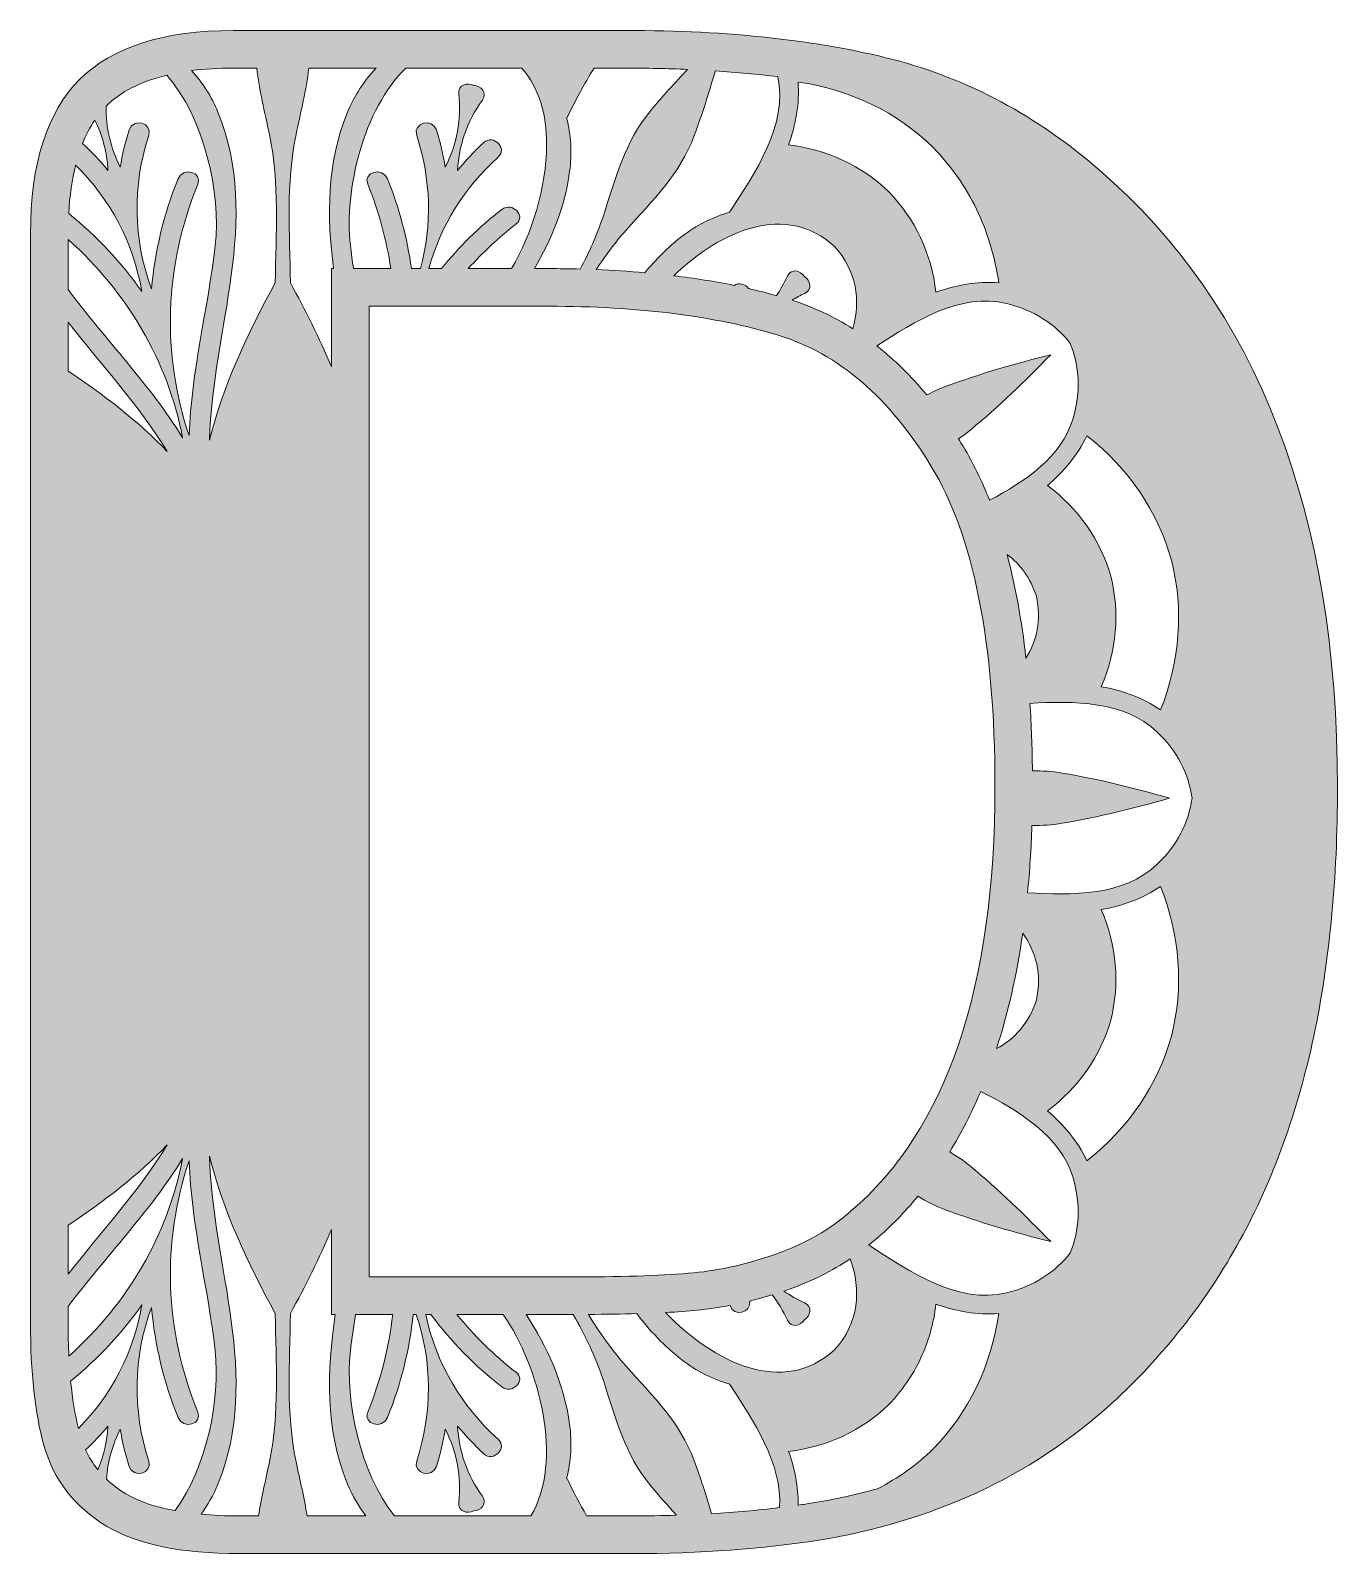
# Model space of a CAD drawing. Extents: x -272 to 627, y -388 to 48.
# Drawn here: x 80.5 to 219.5, y -387.8 to -225.9 of the extents above; entities that cross this region are included whole.
import ezdxf

# ---------------------------------------------------------------- set-up
doc = ezdxf.new("R2010")
doc.units = 0
doc.header["$MEASUREMENT"] = 0
doc.layers.add('Layer 1', color=7, linetype='Continuous', lineweight=0)

msp = doc.modelspace()

# ---------------------------------------------------------------- hatches: boundary and pattern name
at = {"layer": 'Layer 1', "true_color": 0x06b8ba, "transparency": 33554687}
h = msp.add_hatch(color=132, dxfattribs=at)
h.dxf.hatch_style = 2
edge = h.paths.add_edge_path()
edge.add_spline(control_points=[(139.65, -383.79), (138.91, -382.48), (138.23, -381.15), (137.61, -379.92), (137.59, -379.87), (137.55, -379.85), (137.52, -379.81), (137.98, -377.98), (138.1, -376.04), (137.84, -374.08), (137.23, -369.66), (135.48, -365.88), (133.22, -362.37), (133.22, -362.37), (138.23, -362.37), (138.23, -362.37), (139.47, -364.58), (140.58, -366.85), (141.39, -369.29), (142.74, -373.4), (143.65, -377.17), (146.47, -380.59), (147.35, -381.66), (148.27, -382.69), (149.2, -383.71), (147.65, -383.76), (146.07, -383.79), (144.45, -383.79), (144.45, -383.79), (139.65, -383.79), (139.65, -383.79)], knot_values=[0, 0, 0, 0, 1, 1, 1, 2, 2, 2, 3, 3, 3, 4, 4, 4, 5, 5, 5, 6, 6, 6, 7, 7, 7, 8, 8, 8, 9, 9, 9, 10, 10, 10, 10], degree=3, periodic=0)
edge = h.paths.add_edge_path()
edge.add_spline(control_points=[(98.64, -383.61), (99.35, -382.63), (99.97, -381.57), (100.44, -380.41), (105.13, -368.92), (99.83, -357.28), (99.55, -345.54), (100.98, -351.29), (103.59, -356.93), (106.53, -362.26), (106.6, -367.55), (107.01, -372.81), (105.92, -378.03), (105.51, -380.02), (105.05, -381.9), (104.75, -383.79), (104.75, -383.79), (102.76, -383.79), (102.76, -383.79), (101.29, -383.79), (99.92, -383.72), (98.64, -383.61)], knot_values=[0, 0, 0, 0, 1, 1, 1, 2, 2, 2, 3, 3, 3, 4, 4, 4, 5, 5, 5, 6, 6, 6, 7, 7, 7, 7], degree=3, periodic=0)
edge = h.paths.add_edge_path()
edge.add_spline(control_points=[(88.58, -379.87), (88.72, -378.03), (89.2, -376.26), (90.06, -374.58), (90.28, -375.89), (90.57, -377.21), (91, -378.52), (91.42, -379.85), (93.52, -379.28), (93.09, -377.95), (91.33, -372.5), (91.41, -366.95), (93.38, -361.64), (93.73, -365.58), (94.66, -369.51), (96.21, -373.33), (96.73, -374.61), (98.83, -374.05), (98.3, -372.75), (94.76, -364.02), (94.44, -354.74), (97.38, -346.03), (97.59, -352.84), (99.38, -359.45), (100.15, -366.25), (100.72, -371.37), (99.26, -378.58), (95.88, -383.23), (93.75, -382.84), (92, -382.24), (90.64, -381.43), (89.87, -380.97), (89.19, -380.44), (88.58, -379.87)], knot_values=[0, 0, 0, 0, 1, 1, 1, 2, 2, 2, 3, 3, 3, 4, 4, 4, 5, 5, 5, 6, 6, 6, 7, 7, 7, 8, 8, 8, 9, 9, 9, 10, 10, 10, 11, 11, 11, 11], degree=3, periodic=0)
edge = h.paths.add_edge_path()
edge.add_spline(control_points=[(98.3, -242.2), (98.83, -240.9), (96.73, -240.35), (96.21, -241.62), (94.66, -245.45), (93.73, -249.38), (93.38, -253.32), (91.41, -248.01), (91.33, -242.45), (93.09, -237.01), (93.52, -235.67), (91.42, -235.11), (91, -236.44), (90.57, -237.75), (90.28, -239.07), (90.06, -240.38), (89.02, -238.34), (88.52, -236.18), (88.55, -233.92), (88.55, -233.91), (88.55, -233.91), (88.56, -233.9), (90.09, -232.37), (92.26, -231.28), (95, -230.62), (99, -235.16), (100.77, -243.16), (100.15, -248.71), (99.38, -255.51), (97.59, -262.12), (97.38, -268.92), (94.44, -260.22), (94.76, -250.94), (98.3, -242.2)], knot_values=[0, 0, 0, 0, 1, 1, 1, 2, 2, 2, 3, 3, 3, 4, 4, 4, 5, 5, 5, 6, 6, 6, 7, 7, 7, 8, 8, 8, 9, 9, 9, 10, 10, 10, 11, 11, 11, 11], degree=3, periodic=0)
edge = h.paths.add_edge_path()
edge.add_spline(control_points=[(86.04, -237.86), (86.41, -236.94), (86.86, -236.12), (87.36, -235.38), (88.18, -237.05), (88.65, -238.83), (88.75, -240.73), (87.93, -239.73), (87.03, -238.76), (86.04, -237.86)], knot_values=[0, 0, 0, 0, 1, 1, 1, 2, 2, 2, 3, 3, 3, 3], degree=3, periodic=0)
edge = h.paths.add_edge_path()
edge.add_spline(control_points=[(85.31, -240.18), (89.04, -243.88), (91.46, -248.42), (92.34, -253.6), (90.2, -250.54), (87.59, -247.76), (84.57, -245.32), (84.67, -243.42), (84.93, -241.71), (85.31, -240.18)], knot_values=[0, 0, 0, 0, 1, 1, 1, 2, 2, 2, 3, 3, 3, 3], degree=3, periodic=0)
edge = h.paths.add_edge_path()
edge.add_spline(control_points=[(84.51, -253.41), (84.51, -253.41), (84.51, -248.09), (84.51, -248.09), (90.84, -253.7), (95.06, -260.96), (96.69, -269.16), (93.2, -263.51), (88.51, -258.76), (84.51, -253.41)], knot_values=[0, 0, 0, 0, 1, 1, 1, 2, 2, 2, 3, 3, 3, 3], degree=3, periodic=0)
edge = h.paths.add_edge_path()
edge.add_spline(control_points=[(84.51, -262.07), (84.51, -262.07), (84.51, -256.86), (84.51, -256.86), (88.03, -261.41), (92.05, -265.71), (95.06, -270.63), (91.97, -267.42), (88.33, -264.61), (84.51, -262.07)], knot_values=[0, 0, 0, 0, 1, 1, 1, 2, 2, 2, 3, 3, 3, 3], degree=3, periodic=0)
edge = h.paths.add_edge_path()
edge.add_spline(control_points=[(95.06, -344.33), (92.05, -349.25), (88.03, -353.55), (84.51, -358.1), (84.51, -358.1), (84.51, -352.88), (84.51, -352.88), (88.33, -350.35), (91.97, -347.54), (95.06, -344.33)], knot_values=[0, 0, 0, 0, 1, 1, 1, 2, 2, 2, 3, 3, 3, 3], degree=3, periodic=0)
edge = h.paths.add_edge_path()
edge.add_spline(control_points=[(84.59, -366.79), (84.53, -365.67), (84.51, -364.5), (84.51, -363.27), (84.51, -363.27), (84.51, -361.54), (84.51, -361.54), (88.51, -356.2), (93.2, -351.45), (96.69, -345.79), (95.06, -353.96), (90.88, -361.19), (84.59, -366.79)], knot_values=[0, 0, 0, 0, 1, 1, 1, 2, 2, 2, 3, 3, 3, 4, 4, 4, 4], degree=3, periodic=0)
edge = h.paths.add_edge_path()
edge.add_spline(control_points=[(85.61, -374.49), (85.24, -373.02), (84.97, -371.34), (84.78, -369.46), (87.71, -367.06), (90.25, -364.34), (92.34, -361.36), (91.48, -366.41), (89.17, -370.85), (85.61, -374.49)], knot_values=[0, 0, 0, 0, 1, 1, 1, 2, 2, 2, 3, 3, 3, 3], degree=3, periodic=0)
edge = h.paths.add_edge_path()
edge.add_spline(control_points=[(87.67, -378.88), (87.15, -378.24), (86.72, -377.54), (86.37, -376.77), (87.23, -375.96), (88.02, -375.11), (88.75, -374.23), (88.67, -375.87), (88.29, -377.42), (87.67, -378.88)], knot_values=[0, 0, 0, 0, 1, 1, 1, 2, 2, 2, 3, 3, 3, 3], degree=3, periodic=0)
edge = h.paths.add_edge_path()
edge.add_spline(control_points=[(104.57, -229.86), (104.83, -232.19), (105.41, -234.48), (105.92, -236.93), (107.01, -242.15), (106.6, -247.41), (106.53, -252.7), (103.59, -258.02), (100.98, -263.67), (99.55, -269.42), (99.83, -257.68), (105.13, -246.04), (100.44, -234.55), (99.77, -232.88), (98.8, -231.4), (97.64, -230.12), (99.02, -229.95), (100.51, -229.86), (102.11, -229.86), (102.11, -229.86), (104.57, -229.86), (104.57, -229.86)], knot_values=[0, 0, 0, 0, 1, 1, 1, 2, 2, 2, 3, 3, 3, 4, 4, 4, 5, 5, 5, 6, 6, 6, 7, 7, 7, 7], degree=3, periodic=0)
edge = h.paths.add_edge_path()
edge.add_spline(control_points=[(150.37, -230), (149.03, -231.42), (147.71, -232.86), (146.47, -234.36), (143.65, -237.79), (142.74, -241.56), (141.39, -245.67), (140.74, -247.61), (139.91, -249.45), (138.97, -251.23), (137.87, -251.2), (136.75, -251.18), (135.61, -251.18), (135.61, -251.18), (134.09, -251.18), (134.09, -251.18), (135.92, -248.06), (137.31, -244.71), (137.84, -240.87), (138.1, -238.92), (137.98, -236.98), (137.52, -235.15), (137.55, -235.11), (137.59, -235.09), (137.61, -235.04), (138.44, -233.4), (139.36, -231.58), (140.43, -229.86), (140.43, -229.86), (143.81, -229.86), (143.81, -229.86), (146.06, -229.86), (148.24, -229.91), (150.37, -230)], knot_values=[0, 0, 0, 0, 1, 1, 1, 2, 2, 2, 3, 3, 3, 4, 4, 4, 5, 5, 5, 6, 6, 6, 7, 7, 7, 8, 8, 8, 9, 9, 9, 10, 10, 10, 11, 11, 11, 11], degree=3, periodic=0)
edge = h.paths.add_edge_path()
edge.add_spline(control_points=[(163.69, -382.41), (163.18, -382.5), (162.66, -382.57), (162.14, -382.64), (162.15, -380.68), (161.78, -378.77), (161.12, -376.93), (165.24, -376.45), (168.93, -374.71), (171.79, -371.93), (173.18, -370.5), (174.31, -368.86), (175.15, -367.07), (175.99, -365.28), (176.55, -363.32), (176.79, -361.26), (178.93, -362.03), (181.15, -362.45), (183.47, -362.27), (182.66, -367.86), (180.27, -372.78), (176.51, -376.65), (174.74, -378.37), (172.75, -379.78), (170.59, -380.9), (168.34, -381.53), (166.04, -382.04), (163.69, -382.41)], knot_values=[0, 0, 0, 0, 1, 1, 1, 2, 2, 2, 3, 3, 3, 4, 4, 4, 5, 5, 5, 6, 6, 6, 7, 7, 7, 8, 8, 8, 9, 9, 9, 9], degree=3, periodic=0)
edge = h.paths.add_edge_path()
edge.add_spline(control_points=[(200.29, -314.54), (196.76, -317.91), (191.2, -317.8), (186.53, -317.55), (186.76, -315.23), (186.92, -312.85), (187, -310.37), (188.05, -310.39), (189.11, -310.33), (190.23, -310.15), (194.07, -309.5), (197.86, -308.54), (201.63, -307.48), (197.86, -306.41), (194.07, -305.45), (190.23, -304.81), (189.13, -304.63), (188.08, -304.57), (187.05, -304.59), (187.02, -302.1), (186.94, -299.69), (186.79, -297.4), (191.4, -297.16), (196.83, -297.1), (200.29, -300.42), (202.43, -302.46), (203.68, -304.91), (204.02, -307.48), (203.68, -310.05), (202.43, -312.5), (200.29, -314.54)], knot_values=[0, 0, 0, 0, 1, 1, 1, 2, 2, 2, 3, 3, 3, 4, 4, 4, 5, 5, 5, 6, 6, 6, 7, 7, 7, 8, 8, 8, 9, 9, 9, 10, 10, 10, 10], degree=3, periodic=0)
edge = h.paths.add_edge_path()
edge.add_spline(control_points=[(188.64, -340.73), (191.97, -338.25), (194.3, -334.91), (195.38, -331.07), (196.36, -327.2), (196.02, -323.14), (194.37, -319.33), (196.62, -318.92), (198.75, -318.17), (200.67, -316.86), (202.76, -322.11), (203.15, -327.56), (201.83, -332.8), (200.36, -337.99), (197.29, -342.52), (192.85, -346.02), (191.85, -343.92), (190.38, -342.21), (188.64, -340.73)], knot_values=[0, 0, 0, 0, 1, 1, 1, 2, 2, 2, 3, 3, 3, 4, 4, 4, 5, 5, 5, 6, 6, 6, 6], degree=3, periodic=0)
edge = h.paths.add_edge_path()
edge.add_spline(control_points=[(186.02, -321.83), (187.44, -323.81), (188.07, -326.19), (187.47, -328.95), (186.68, -331.41), (185.17, -333.07), (183.23, -334.11), (184.45, -330.35), (185.39, -326.27), (186.02, -321.83)], knot_values=[0, 0, 0, 0, 1, 1, 1, 2, 2, 2, 3, 3, 3, 3], degree=3, periodic=0)
edge = h.paths.add_edge_path()
edge.add_spline(control_points=[(187.47, -286.01), (188.02, -288.53), (187.53, -290.73), (186.36, -292.6), (185.91, -288.58), (185.24, -284.9), (184.36, -281.57), (185.76, -282.61), (186.85, -284.05), (187.47, -286.01)], knot_values=[0, 0, 0, 0, 1, 1, 1, 2, 2, 2, 3, 3, 3, 3], degree=3, periodic=0)
edge = h.paths.add_edge_path()
edge.add_spline(control_points=[(195.38, -283.89), (194.3, -280.05), (191.97, -276.7), (188.64, -274.23), (190.38, -272.75), (191.85, -271.03), (192.85, -268.94), (197.29, -272.44), (200.36, -276.96), (201.83, -282.16), (203.15, -287.39), (202.76, -292.85), (200.67, -298.1), (198.75, -296.79), (196.62, -296.03), (194.37, -295.63), (196.02, -291.82), (196.36, -287.75), (195.38, -283.89)], knot_values=[0, 0, 0, 0, 1, 1, 1, 2, 2, 2, 3, 3, 3, 4, 4, 4, 5, 5, 5, 6, 6, 6, 6], degree=3, periodic=0)
edge = h.paths.add_edge_path()
edge.add_spline(control_points=[(162.13, -231.34), (167.71, -232.15), (172.64, -234.54), (176.51, -238.31), (178.39, -240.25), (179.93, -242.44), (181.1, -244.86), (182.26, -247.27), (183.07, -249.89), (183.47, -252.69), (181.15, -252.51), (178.93, -252.93), (176.79, -253.69), (176.31, -249.57), (174.57, -245.88), (171.79, -243.03), (168.93, -240.25), (165.24, -238.51), (161.12, -238.03), (161.89, -235.88), (162.3, -233.66), (162.13, -231.34)], knot_values=[0, 0, 0, 0, 1, 1, 1, 2, 2, 2, 3, 3, 3, 4, 4, 4, 5, 5, 5, 6, 6, 6, 7, 7, 7, 7], degree=3, periodic=0)
edge = h.paths.add_edge_path()
edge.add_spline(control_points=[(162.8, -252.01), (162.39, -251.37), (161.4, -251.11), (161, -251.99), (160.66, -252.72), (160.27, -253.41), (159.83, -254.05), (158.87, -253.78), (157.88, -253.53), (156.86, -253.3), (156.53, -252.8), (155.8, -252.64), (155.32, -252.96), (153.28, -252.54), (151.14, -252.21), (148.91, -251.93), (153.99, -247.08), (160.85, -244.13), (166, -248.82), (168.39, -251.45), (168.79, -254.52), (167.97, -257.58), (165.92, -256.28), (163.76, -255.26), (161.5, -254.54), (161.93, -254.28), (162.36, -254.03), (162.83, -253.81), (163.7, -253.42), (163.45, -252.42), (162.8, -252.01)], knot_values=[0, 0, 0, 0, 1, 1, 1, 2, 2, 2, 3, 3, 3, 4, 4, 4, 5, 5, 5, 6, 6, 6, 7, 7, 7, 8, 8, 8, 9, 9, 9, 10, 10, 10, 10], degree=3, periodic=0)
edge = h.paths.add_edge_path()
edge.add_spline(control_points=[(177.78, -263.72), (177.09, -263.98), (176.44, -264.28), (175.82, -264.61), (174.16, -262.61), (172.39, -260.88), (170.52, -259.4), (174.51, -256.79), (179.41, -253.69), (184.31, -254.89), (187.18, -255.59), (189.49, -257.08), (191.07, -259.14), (192.06, -261.53), (192.2, -264.28), (191.37, -267.11), (190.16, -271.24), (186.25, -273.8), (182.49, -275.81), (181.67, -273.74), (180.75, -271.84), (179.72, -270.13), (179.54, -269.84), (179.36, -269.57), (179.18, -269.28), (179.61, -269), (180.03, -268.69), (180.45, -268.34), (183.46, -265.86), (186.26, -263.14), (188.99, -260.33), (185.2, -261.3), (181.44, -262.36), (177.78, -263.72)], knot_values=[0, 0, 0, 0, 1, 1, 1, 2, 2, 2, 3, 3, 3, 4, 4, 4, 5, 5, 5, 6, 6, 6, 7, 7, 7, 8, 8, 8, 9, 9, 9, 10, 10, 10, 11, 11, 11, 11], degree=3, periodic=0)
edge = h.paths.add_edge_path()
edge.add_spline(control_points=[(174.87, -349.81), (175.77, -350.35), (176.73, -350.84), (177.78, -351.23), (181.44, -352.6), (185.2, -353.66), (188.99, -354.63), (186.26, -351.82), (183.46, -349.09), (180.45, -346.61), (179.73, -346.02), (179, -345.52), (178.25, -345.08), (179.48, -343.09), (180.58, -340.95), (181.55, -338.65), (185.57, -340.73), (190.06, -343.37), (191.37, -347.85), (192.2, -350.68), (192.06, -353.43), (191.07, -355.82), (189.49, -357.87), (187.18, -359.37), (184.31, -360.07), (179.1, -361.34), (173.89, -357.75), (169.78, -355.08), (169.73, -355.04), (169.68, -355.02), (169.63, -355), (169.63, -355), (169.63, -355), (169.63, -354.99), (169.86, -354.81), (170.1, -354.64), (170.32, -354.44), (171.97, -353.05), (173.47, -351.49), (174.87, -349.81)], knot_values=[0, 0, 0, 0, 1, 1, 1, 2, 2, 2, 3, 3, 3, 4, 4, 4, 5, 5, 5, 6, 6, 6, 7, 7, 7, 8, 8, 8, 9, 9, 9, 10, 10, 10, 11, 11, 11, 12, 12, 12, 13, 13, 13, 13], degree=3, periodic=0)
edge = h.paths.add_edge_path()
edge.add_spline(control_points=[(166, -366.14), (160.55, -371.1), (153.18, -367.52), (148.03, -362.16), (149.28, -362.1), (150.42, -362.02), (151.42, -361.92), (152.56, -361.81), (153.73, -361.63), (154.91, -361.4), (155.22, -362.71), (157.17, -362.21), (157.01, -360.94), (157.79, -360.74), (158.58, -360.53), (159.38, -360.28), (160, -361.1), (160.55, -361.99), (161, -362.97), (161.4, -363.85), (162.39, -363.59), (162.8, -362.94), (163.45, -362.54), (163.7, -361.54), (162.83, -361.14), (162.04, -360.78), (161.3, -360.36), (160.62, -359.88), (160.84, -359.8), (161.06, -359.74), (161.29, -359.66), (163.62, -358.83), (165.75, -357.74), (167.68, -356.45), (168.85, -359.8), (168.63, -363.24), (166, -366.14)], knot_values=[0, 0, 0, 0, 1, 1, 1, 2, 2, 2, 3, 3, 3, 4, 4, 4, 5, 5, 5, 6, 6, 6, 7, 7, 7, 8, 8, 8, 9, 9, 9, 10, 10, 10, 11, 11, 11, 12, 12, 12, 12], degree=3, periodic=0)
edge = h.paths.add_edge_path()
edge.add_spline(control_points=[(153.32, -230.16), (155.62, -230.31), (157.84, -230.51), (159.98, -230.77), (161.07, -235.88), (157.57, -240.99), (154.93, -245.04), (154.9, -245.09), (154.88, -245.13), (154.86, -245.18), (153.06, -245.7), (151.32, -246.56), (149.77, -247.76), (148.27, -248.93), (146.98, -250.23), (145.84, -251.61), (144.17, -251.46), (142.44, -251.36), (140.67, -251.29), (141.62, -249.83), (142.66, -248.41), (143.84, -247.09), (146.72, -243.86), (149.53, -241.19), (151.09, -237.03), (151.93, -234.78), (152.66, -232.48), (153.32, -230.16)], knot_values=[0, 0, 0, 0, 1, 1, 1, 2, 2, 2, 3, 3, 3, 4, 4, 4, 5, 5, 5, 6, 6, 6, 7, 7, 7, 8, 8, 8, 9, 9, 9, 9], degree=3, periodic=0)
edge = h.paths.add_edge_path()
edge.add_spline(control_points=[(116.51, -358.37), (116.51, -358.37), (116.51, -255.18), (116.51, -255.18), (116.51, -255.18), (135.61, -255.18), (135.61, -255.18), (145.13, -255.18), (153.34, -256.22), (160.03, -258.26), (166.41, -260.22), (171.88, -264.91), (176.3, -272.21), (180.79, -279.6), (183.07, -291.03), (183.07, -306.18), (183.07, -327.58), (177.9, -342.79), (167.72, -351.4), (167.72, -351.4), (167.69, -351.43), (167.69, -351.43), (165.54, -353.33), (162.93, -354.83), (159.95, -355.89), (156.86, -356.99), (153.87, -357.68), (151.04, -357.94), (148.08, -358.22), (143.94, -358.37), (138.74, -358.37), (138.74, -358.37), (116.51, -358.37), (116.51, -358.37)], knot_values=[0, 0, 0, 0, 1, 1, 1, 2, 2, 2, 3, 3, 3, 4, 4, 4, 5, 5, 5, 6, 6, 6, 7, 7, 7, 8, 8, 8, 9, 9, 9, 10, 10, 10, 11, 11, 11, 11], degree=3, periodic=0)
edge = h.paths.add_edge_path()
edge.add_spline(control_points=[(114.23, -234.55), (111.98, -240.06), (112.04, -245.6), (112.73, -251.18), (112.73, -251.18), (112.51, -251.18), (112.51, -251.18), (112.51, -251.18), (112.51, -261.63), (112.51, -261.63), (111.24, -258.58), (109.74, -255.59), (108.15, -252.7), (108.07, -247.41), (107.66, -242.15), (108.75, -236.93), (109.26, -234.48), (109.84, -232.19), (110.1, -229.86), (110.1, -229.86), (117.26, -229.86), (117.26, -229.86), (116, -231.19), (114.95, -232.77), (114.23, -234.55)], knot_values=[0, 0, 0, 0, 1, 1, 1, 2, 2, 2, 3, 3, 3, 4, 4, 4, 5, 5, 5, 6, 6, 6, 7, 7, 7, 8, 8, 8, 8], degree=3, periodic=0)
edge = h.paths.add_edge_path()
edge.add_spline(control_points=[(132.74, -229.86), (134.61, -231.93), (135.39, -234.84), (135.39, -238), (135.39, -242.52), (133.82, -247.5), (131.67, -251.18), (131.67, -251.18), (127.05, -251.18), (127.05, -251.18), (128.59, -249.48), (130.28, -247.89), (132.15, -246.43), (133.25, -245.57), (131.71, -244.04), (130.63, -244.88), (128.21, -246.77), (126.07, -248.89), (124.2, -251.18), (124.2, -251.18), (122.88, -251.18), (122.88, -251.18), (124.12, -246.61), (126.62, -242.6), (130.23, -239.33), (131.27, -238.39), (129.74, -236.85), (128.71, -237.78), (127.69, -238.71), (126.77, -239.7), (125.92, -240.73), (126.06, -238), (126.96, -235.52), (128.56, -233.26), (129.12, -232.48), (128.41, -231.73), (127.64, -231.69), (127.64, -231.69), (127.64, -231.72), (127.64, -231.72), (126.96, -231.36), (125.97, -231.63), (126.06, -232.59), (126.33, -235.34), (125.85, -237.94), (124.62, -240.38), (124.39, -239.07), (124.1, -237.75), (123.68, -236.44), (123.25, -235.11), (121.15, -235.67), (121.58, -237.01), (123.1, -241.73), (123.24, -246.53), (121.97, -251.18), (121.97, -251.18), (121.02, -251.18), (121.02, -251.18), (120.56, -247.96), (119.73, -244.75), (118.47, -241.62), (117.94, -240.35), (115.85, -240.9), (116.37, -242.2), (117.57, -245.15), (118.37, -248.15), (118.82, -251.18), (118.82, -251.18), (114.85, -251.18), (114.85, -251.18), (114.73, -250.36), (114.62, -249.53), (114.52, -248.71), (113.87, -242.83), (115.9, -234.21), (120.43, -229.86), (120.43, -229.86), (132.74, -229.86), (132.74, -229.86)], knot_values=[0, 0, 0, 0, 1, 1, 1, 2, 2, 2, 3, 3, 3, 4, 4, 4, 5, 5, 5, 6, 6, 6, 7, 7, 7, 8, 8, 8, 9, 9, 9, 10, 10, 10, 11, 11, 11, 12, 12, 12, 13, 13, 13, 14, 14, 14, 15, 15, 15, 16, 16, 16, 17, 17, 17, 18, 18, 18, 19, 19, 19, 20, 20, 20, 21, 21, 21, 22, 22, 22, 23, 23, 23, 24, 24, 24, 25, 25, 25, 26, 26, 26, 26], degree=3, periodic=0)
edge = h.paths.add_edge_path()
edge.add_spline(control_points=[(108.75, -378.03), (107.66, -372.81), (108.07, -367.55), (108.15, -362.26), (109.74, -359.37), (111.24, -356.38), (112.51, -353.33), (112.51, -353.33), (112.51, -362.37), (112.51, -362.37), (112.51, -362.37), (112.91, -362.37), (112.91, -362.37), (112.06, -368.42), (111.79, -374.43), (114.23, -380.41), (114.73, -381.64), (115.39, -382.76), (116.17, -383.79), (116.17, -383.79), (109.92, -383.79), (109.92, -383.79), (109.62, -381.9), (109.17, -380.02), (108.75, -378.03)], knot_values=[0, 0, 0, 0, 1, 1, 1, 2, 2, 2, 3, 3, 3, 4, 4, 4, 5, 5, 5, 6, 6, 6, 7, 7, 7, 8, 8, 8, 8], degree=3, periodic=0)
edge = h.paths.add_edge_path()
edge.add_spline(control_points=[(133.71, -383.79), (133.71, -383.79), (119.22, -383.79), (119.22, -383.79), (115.54, -379.17), (113.93, -371.58), (114.52, -366.25), (114.67, -364.95), (114.86, -363.66), (115.06, -362.37), (115.06, -362.37), (119.03, -362.37), (119.03, -362.37), (118.63, -365.87), (117.75, -369.35), (116.37, -372.75), (115.85, -374.05), (117.94, -374.61), (118.47, -373.33), (119.92, -369.75), (120.82, -366.06), (121.21, -362.37), (121.21, -362.37), (121.53, -362.37), (121.53, -362.37), (123.24, -367.46), (123.26, -372.75), (121.58, -377.95), (121.15, -379.28), (123.25, -379.85), (123.68, -378.52), (124.1, -377.21), (124.39, -375.89), (124.62, -374.58), (125.85, -377.01), (126.33, -379.61), (126.06, -382.36), (125.97, -383.33), (126.96, -383.6), (127.64, -383.24), (127.64, -383.24), (127.64, -383.26), (127.64, -383.26), (128.41, -383.23), (129.12, -382.48), (128.56, -381.7), (126.96, -379.44), (126.06, -376.96), (125.92, -374.23), (126.77, -375.25), (127.69, -376.25), (128.71, -377.18), (129.74, -378.11), (131.27, -376.57), (130.23, -375.63), (126.25, -372.03), (123.64, -367.52), (122.54, -362.37), (122.54, -362.37), (123.09, -362.37), (123.09, -362.37), (125.22, -365.2), (127.72, -367.81), (130.63, -370.07), (131.71, -370.92), (133.25, -369.39), (132.15, -368.52), (129.78, -366.68), (127.67, -364.61), (125.84, -362.37), (125.84, -362.37), (130.76, -362.37), (130.76, -362.37), (134.66, -367.94), (137.23, -378), (133.71, -383.79)], knot_values=[0, 0, 0, 0, 1, 1, 1, 2, 2, 2, 3, 3, 3, 4, 4, 4, 5, 5, 5, 6, 6, 6, 7, 7, 7, 8, 8, 8, 9, 9, 9, 10, 10, 10, 11, 11, 11, 12, 12, 12, 13, 13, 13, 14, 14, 14, 15, 15, 15, 16, 16, 16, 17, 17, 17, 18, 18, 18, 19, 19, 19, 20, 20, 20, 21, 21, 21, 22, 22, 22, 23, 23, 23, 24, 24, 24, 25, 25, 25, 25], degree=3, periodic=0)
edge = h.paths.add_edge_path()
edge.add_spline(control_points=[(151.09, -377.93), (149.53, -373.77), (146.72, -371.09), (143.84, -367.87), (142.31, -366.15), (141.02, -364.29), (139.84, -362.36), (141.69, -362.36), (143.41, -362.33), (144.98, -362.28), (146.33, -364.07), (147.89, -365.73), (149.77, -367.19), (151.32, -368.4), (153.06, -369.26), (154.86, -369.78), (154.88, -369.82), (154.9, -369.87), (154.93, -369.92), (157.35, -373.62), (160.48, -378.22), (160.16, -382.91), (157.86, -383.19), (155.45, -383.4), (152.93, -383.55), (152.37, -381.65), (151.78, -379.77), (151.09, -377.93)], knot_values=[0, 0, 0, 0, 1, 1, 1, 2, 2, 2, 3, 3, 3, 4, 4, 4, 5, 5, 5, 6, 6, 6, 7, 7, 7, 8, 8, 8, 9, 9, 9, 9], degree=3, periodic=0)
edge = h.paths.add_edge_path()
edge.add_spline(control_points=[(194.13, -240.68), (187.61, -234.97), (180.23, -231.02), (172.21, -228.94), (164.31, -226.9), (154.75, -225.86), (143.81, -225.86), (143.81, -225.86), (102.11, -225.86), (102.11, -225.86), (94.7, -225.86), (89.19, -227.61), (85.73, -231.07), (82.26, -234.54), (80.51, -240.06), (80.51, -247.47), (80.51, -247.47), (80.51, -363.27), (80.51, -363.27), (80.51, -368.53), (80.98, -372.9), (81.93, -376.26), (82.97, -379.95), (85.21, -382.84), (88.59, -384.87), (91.89, -386.83), (96.52, -387.79), (102.76, -387.79), (102.76, -387.79), (144.45, -387.79), (144.45, -387.79), (151.76, -387.79), (158.45, -387.31), (164.32, -386.36), (170.24, -385.41), (175.86, -383.73), (181.05, -381.36), (186.24, -378.98), (191.08, -375.79), (195.47, -371.85), (200.98, -366.79), (205.57, -360.94), (209.12, -354.48), (212.63, -348.09), (215.27, -340.79), (216.97, -332.77), (218.65, -324.83), (219.49, -315.95), (219.49, -306.39), (219.49, -277.2), (210.96, -255.09), (194.13, -240.68)], knot_values=[0, 0, 0, 0, 1, 1, 1, 2, 2, 2, 3, 3, 3, 4, 4, 4, 5, 5, 5, 6, 6, 6, 7, 7, 7, 8, 8, 8, 9, 9, 9, 10, 10, 10, 11, 11, 11, 12, 12, 12, 13, 13, 13, 14, 14, 14, 15, 15, 15, 16, 16, 16, 17, 17, 17, 17], degree=3, periodic=0)

# ---------------------------------------------------------------- linework, layer by layer
at = {"layer": 'Layer 1'}
for points, knots in [([(194.13, -240.68), (187.61, -234.97), (180.23, -231.02), (172.21, -228.94), (164.31, -226.9), (154.75, -225.86), (143.81, -225.86), (143.81, -225.86), (102.11, -225.86), (102.11, -225.86), (94.7, -225.86), (89.19, -227.61), (85.73, -231.07), (82.26, -234.54), (80.51, -240.06), (80.51, -247.47), (80.51, -247.47), (80.51, -363.27), (80.51, -363.27), (80.51, -368.53), (80.98, -372.9), (81.93, -376.26), (82.97, -379.95), (85.21, -382.84), (88.59, -384.87), (91.89, -386.83), (96.52, -387.79), (102.76, -387.79), (102.76, -387.79), (144.45, -387.79), (144.45, -387.79), (151.76, -387.79), (158.45, -387.31), (164.32, -386.36), (170.24, -385.41), (175.86, -383.73), (181.05, -381.36), (186.24, -378.98), (191.08, -375.79), (195.47, -371.85), (200.98, -366.79), (205.57, -360.94), (209.12, -354.48), (212.63, -348.09), (215.27, -340.79), (216.97, -332.77), (218.65, -324.83), (219.49, -315.95), (219.49, -306.39), (219.49, -277.2), (210.96, -255.09), (194.13, -240.68)], [0, 0, 0, 0, 1, 1, 1, 2, 2, 2, 3, 3, 3, 4, 4, 4, 5, 5, 5, 6, 6, 6, 7, 7, 7, 8, 8, 8, 9, 9, 9, 10, 10, 10, 11, 11, 11, 12, 12, 12, 13, 13, 13, 14, 14, 14, 15, 15, 15, 16, 16, 16, 17, 17, 17, 17]), ([(104.57, -229.86), (104.83, -232.19), (105.41, -234.48), (105.92, -236.93), (107.01, -242.15), (106.6, -247.41), (106.53, -252.7), (103.59, -258.02), (100.98, -263.67), (99.55, -269.42), (99.83, -257.68), (105.13, -246.04), (100.44, -234.55), (99.77, -232.88), (98.8, -231.4), (97.64, -230.12), (99.02, -229.95), (100.51, -229.86), (102.11, -229.86), (102.11, -229.86), (104.57, -229.86), (104.57, -229.86)], [0, 0, 0, 0, 1, 1, 1, 2, 2, 2, 3, 3, 3, 4, 4, 4, 5, 5, 5, 6, 6, 6, 7, 7, 7, 7]), ([(114.23, -234.55), (111.98, -240.06), (112.04, -245.6), (112.73, -251.18), (112.73, -251.18), (112.51, -251.18), (112.51, -251.18), (112.51, -251.18), (112.51, -261.63), (112.51, -261.63), (111.24, -258.58), (109.74, -255.59), (108.15, -252.7), (108.07, -247.41), (107.66, -242.15), (108.75, -236.93), (109.26, -234.48), (109.84, -232.19), (110.1, -229.86), (110.1, -229.86), (117.26, -229.86), (117.26, -229.86), (116, -231.19), (114.95, -232.77), (114.23, -234.55)], [0, 0, 0, 0, 1, 1, 1, 2, 2, 2, 3, 3, 3, 4, 4, 4, 5, 5, 5, 6, 6, 6, 7, 7, 7, 8, 8, 8, 8]), ([(132.74, -229.86), (134.61, -231.93), (135.39, -234.84), (135.39, -238), (135.39, -242.52), (133.82, -247.5), (131.67, -251.18), (131.67, -251.18), (127.05, -251.18), (127.05, -251.18), (128.59, -249.48), (130.28, -247.89), (132.15, -246.43), (133.25, -245.57), (131.71, -244.04), (130.63, -244.88), (128.21, -246.77), (126.07, -248.89), (124.2, -251.18), (124.2, -251.18), (122.88, -251.18), (122.88, -251.18), (124.12, -246.61), (126.62, -242.6), (130.23, -239.33), (131.27, -238.39), (129.74, -236.85), (128.71, -237.78), (127.69, -238.71), (126.77, -239.7), (125.92, -240.73), (126.06, -238), (126.96, -235.52), (128.56, -233.26), (129.12, -232.48), (128.41, -231.73), (127.64, -231.69), (127.64, -231.69), (127.64, -231.72), (127.64, -231.72), (126.96, -231.36), (125.97, -231.63), (126.06, -232.59), (126.33, -235.34), (125.85, -237.94), (124.62, -240.38), (124.39, -239.07), (124.1, -237.75), (123.68, -236.44), (123.25, -235.11), (121.15, -235.67), (121.58, -237.01), (123.1, -241.73), (123.24, -246.53), (121.97, -251.18), (121.97, -251.18), (121.02, -251.18), (121.02, -251.18), (120.56, -247.96), (119.73, -244.75), (118.47, -241.62), (117.94, -240.35), (115.85, -240.9), (116.37, -242.2), (117.57, -245.15), (118.37, -248.15), (118.82, -251.18), (118.82, -251.18), (114.85, -251.18), (114.85, -251.18), (114.73, -250.36), (114.62, -249.53), (114.52, -248.71), (113.87, -242.83), (115.9, -234.21), (120.43, -229.86), (120.43, -229.86), (132.74, -229.86), (132.74, -229.86)], [0, 0, 0, 0, 1, 1, 1, 2, 2, 2, 3, 3, 3, 4, 4, 4, 5, 5, 5, 6, 6, 6, 7, 7, 7, 8, 8, 8, 9, 9, 9, 10, 10, 10, 11, 11, 11, 12, 12, 12, 13, 13, 13, 14, 14, 14, 15, 15, 15, 16, 16, 16, 17, 17, 17, 18, 18, 18, 19, 19, 19, 20, 20, 20, 21, 21, 21, 22, 22, 22, 23, 23, 23, 24, 24, 24, 25, 25, 25, 26, 26, 26, 26]), ([(150.37, -230), (149.03, -231.42), (147.71, -232.86), (146.47, -234.36), (143.65, -237.79), (142.74, -241.56), (141.39, -245.67), (140.74, -247.61), (139.91, -249.45), (138.97, -251.23), (137.87, -251.2), (136.75, -251.18), (135.61, -251.18), (135.61, -251.18), (134.09, -251.18), (134.09, -251.18), (135.92, -248.06), (137.31, -244.71), (137.84, -240.87), (138.1, -238.92), (137.98, -236.98), (137.52, -235.15), (137.55, -235.11), (137.59, -235.09), (137.61, -235.04), (138.44, -233.4), (139.36, -231.58), (140.43, -229.86), (140.43, -229.86), (143.81, -229.86), (143.81, -229.86), (146.06, -229.86), (148.24, -229.91), (150.37, -230)], [0, 0, 0, 0, 1, 1, 1, 2, 2, 2, 3, 3, 3, 4, 4, 4, 5, 5, 5, 6, 6, 6, 7, 7, 7, 8, 8, 8, 9, 9, 9, 10, 10, 10, 11, 11, 11, 11]), ([(98.3, -242.2), (98.83, -240.9), (96.73, -240.35), (96.21, -241.62), (94.66, -245.45), (93.73, -249.38), (93.38, -253.32), (91.41, -248.01), (91.33, -242.45), (93.09, -237.01), (93.52, -235.67), (91.42, -235.11), (91, -236.44), (90.57, -237.75), (90.28, -239.07), (90.06, -240.38), (89.02, -238.34), (88.52, -236.18), (88.55, -233.92), (88.55, -233.91), (88.55, -233.91), (88.56, -233.9), (90.09, -232.37), (92.26, -231.28), (95, -230.62), (99, -235.16), (100.77, -243.16), (100.15, -248.71), (99.38, -255.51), (97.59, -262.12), (97.38, -268.92), (94.44, -260.22), (94.76, -250.94), (98.3, -242.2)], [0, 0, 0, 0, 1, 1, 1, 2, 2, 2, 3, 3, 3, 4, 4, 4, 5, 5, 5, 6, 6, 6, 7, 7, 7, 8, 8, 8, 9, 9, 9, 10, 10, 10, 11, 11, 11, 11]), ([(153.32, -230.16), (155.62, -230.31), (157.84, -230.51), (159.98, -230.77), (161.07, -235.88), (157.57, -240.99), (154.93, -245.04), (154.9, -245.09), (154.88, -245.13), (154.86, -245.18), (153.06, -245.7), (151.32, -246.56), (149.77, -247.76), (148.27, -248.93), (146.98, -250.23), (145.84, -251.61), (144.17, -251.46), (142.44, -251.36), (140.67, -251.29), (141.62, -249.83), (142.66, -248.41), (143.84, -247.09), (146.72, -243.86), (149.53, -241.19), (151.09, -237.03), (151.93, -234.78), (152.66, -232.48), (153.32, -230.16)], [0, 0, 0, 0, 1, 1, 1, 2, 2, 2, 3, 3, 3, 4, 4, 4, 5, 5, 5, 6, 6, 6, 7, 7, 7, 8, 8, 8, 9, 9, 9, 9]), ([(162.13, -231.34), (167.71, -232.15), (172.64, -234.54), (176.51, -238.31), (178.39, -240.25), (179.93, -242.44), (181.1, -244.86), (182.26, -247.27), (183.07, -249.89), (183.47, -252.69), (181.15, -252.51), (178.93, -252.93), (176.79, -253.69), (176.31, -249.57), (174.57, -245.88), (171.79, -243.03), (168.93, -240.25), (165.24, -238.51), (161.12, -238.03), (161.89, -235.88), (162.3, -233.66), (162.13, -231.34)], [0, 0, 0, 0, 1, 1, 1, 2, 2, 2, 3, 3, 3, 4, 4, 4, 5, 5, 5, 6, 6, 6, 7, 7, 7, 7]), ([(86.04, -237.86), (86.41, -236.94), (86.86, -236.12), (87.36, -235.38), (88.18, -237.05), (88.65, -238.83), (88.75, -240.73), (87.93, -239.73), (87.03, -238.76), (86.04, -237.86)], [0, 0, 0, 0, 1, 1, 1, 2, 2, 2, 3, 3, 3, 3]), ([(85.31, -240.18), (89.04, -243.88), (91.46, -248.42), (92.34, -253.6), (90.2, -250.54), (87.59, -247.76), (84.57, -245.32), (84.67, -243.42), (84.93, -241.71), (85.31, -240.18)], [0, 0, 0, 0, 1, 1, 1, 2, 2, 2, 3, 3, 3, 3]), ([(162.8, -252.01), (162.39, -251.37), (161.4, -251.11), (161, -251.99), (160.66, -252.72), (160.27, -253.41), (159.83, -254.05), (158.87, -253.78), (157.88, -253.53), (156.86, -253.3), (156.53, -252.8), (155.8, -252.64), (155.32, -252.96), (153.28, -252.54), (151.14, -252.21), (148.91, -251.93), (153.99, -247.08), (160.85, -244.13), (166, -248.82), (168.39, -251.45), (168.79, -254.52), (167.97, -257.58), (165.92, -256.28), (163.76, -255.26), (161.5, -254.54), (161.93, -254.28), (162.36, -254.03), (162.83, -253.81), (163.7, -253.42), (163.45, -252.42), (162.8, -252.01)], [0, 0, 0, 0, 1, 1, 1, 2, 2, 2, 3, 3, 3, 4, 4, 4, 5, 5, 5, 6, 6, 6, 7, 7, 7, 8, 8, 8, 9, 9, 9, 10, 10, 10, 10]), ([(84.51, -253.41), (84.51, -253.41), (84.51, -248.09), (84.51, -248.09), (90.84, -253.7), (95.06, -260.96), (96.69, -269.16), (93.2, -263.51), (88.51, -258.76), (84.51, -253.41)], [0, 0, 0, 0, 1, 1, 1, 2, 2, 2, 3, 3, 3, 3]), ([(177.78, -263.72), (177.09, -263.98), (176.44, -264.28), (175.82, -264.61), (174.16, -262.61), (172.39, -260.88), (170.52, -259.4), (174.51, -256.79), (179.41, -253.69), (184.31, -254.89), (187.18, -255.59), (189.49, -257.08), (191.07, -259.14), (192.06, -261.53), (192.2, -264.28), (191.37, -267.11), (190.16, -271.24), (186.25, -273.8), (182.49, -275.81), (181.67, -273.74), (180.75, -271.84), (179.72, -270.13), (179.54, -269.84), (179.36, -269.57), (179.18, -269.28), (179.61, -269), (180.03, -268.69), (180.45, -268.34), (183.46, -265.86), (186.26, -263.14), (188.99, -260.33), (185.2, -261.3), (181.44, -262.36), (177.78, -263.72)], [0, 0, 0, 0, 1, 1, 1, 2, 2, 2, 3, 3, 3, 4, 4, 4, 5, 5, 5, 6, 6, 6, 7, 7, 7, 8, 8, 8, 9, 9, 9, 10, 10, 10, 11, 11, 11, 11]), ([(116.51, -358.37), (116.51, -358.37), (116.51, -255.18), (116.51, -255.18), (116.51, -255.18), (135.61, -255.18), (135.61, -255.18), (145.13, -255.18), (153.34, -256.22), (160.03, -258.26), (166.41, -260.22), (171.88, -264.91), (176.3, -272.21), (180.79, -279.6), (183.07, -291.03), (183.07, -306.18), (183.07, -327.58), (177.9, -342.79), (167.72, -351.4), (167.72, -351.4), (167.69, -351.43), (167.69, -351.43), (165.54, -353.33), (162.93, -354.83), (159.95, -355.89), (156.86, -356.99), (153.87, -357.68), (151.04, -357.94), (148.08, -358.22), (143.94, -358.37), (138.74, -358.37), (138.74, -358.37), (116.51, -358.37), (116.51, -358.37)], [0, 0, 0, 0, 1, 1, 1, 2, 2, 2, 3, 3, 3, 4, 4, 4, 5, 5, 5, 6, 6, 6, 7, 7, 7, 8, 8, 8, 9, 9, 9, 10, 10, 10, 11, 11, 11, 11]), ([(84.51, -262.07), (84.51, -262.07), (84.51, -256.86), (84.51, -256.86), (88.03, -261.41), (92.05, -265.71), (95.06, -270.63), (91.97, -267.42), (88.33, -264.61), (84.51, -262.07)], [0, 0, 0, 0, 1, 1, 1, 2, 2, 2, 3, 3, 3, 3]), ([(195.38, -283.89), (194.3, -280.05), (191.97, -276.7), (188.64, -274.23), (190.38, -272.75), (191.85, -271.03), (192.85, -268.94), (197.29, -272.44), (200.36, -276.96), (201.83, -282.16), (203.15, -287.39), (202.76, -292.85), (200.67, -298.1), (198.75, -296.79), (196.62, -296.03), (194.37, -295.63), (196.02, -291.82), (196.36, -287.75), (195.38, -283.89)], [0, 0, 0, 0, 1, 1, 1, 2, 2, 2, 3, 3, 3, 4, 4, 4, 5, 5, 5, 6, 6, 6, 6]), ([(187.47, -286.01), (188.02, -288.53), (187.53, -290.73), (186.36, -292.6), (185.91, -288.58), (185.24, -284.9), (184.36, -281.57), (185.76, -282.61), (186.85, -284.05), (187.47, -286.01)], [0, 0, 0, 0, 1, 1, 1, 2, 2, 2, 3, 3, 3, 3]), ([(200.29, -314.54), (196.76, -317.91), (191.2, -317.8), (186.53, -317.55), (186.76, -315.23), (186.92, -312.85), (187, -310.37), (188.05, -310.39), (189.11, -310.33), (190.23, -310.15), (194.07, -309.5), (197.86, -308.54), (201.63, -307.48), (197.86, -306.41), (194.07, -305.45), (190.23, -304.81), (189.13, -304.63), (188.08, -304.57), (187.05, -304.59), (187.02, -302.1), (186.94, -299.69), (186.79, -297.4), (191.4, -297.16), (196.83, -297.1), (200.29, -300.42), (202.43, -302.46), (203.68, -304.91), (204.02, -307.48), (203.68, -310.05), (202.43, -312.5), (200.29, -314.54)], [0, 0, 0, 0, 1, 1, 1, 2, 2, 2, 3, 3, 3, 4, 4, 4, 5, 5, 5, 6, 6, 6, 7, 7, 7, 8, 8, 8, 9, 9, 9, 10, 10, 10, 10]), ([(188.64, -340.73), (191.97, -338.25), (194.3, -334.91), (195.38, -331.07), (196.36, -327.2), (196.02, -323.14), (194.37, -319.33), (196.62, -318.92), (198.75, -318.17), (200.67, -316.86), (202.76, -322.11), (203.15, -327.56), (201.83, -332.8), (200.36, -337.99), (197.29, -342.52), (192.85, -346.02), (191.85, -343.92), (190.38, -342.21), (188.64, -340.73)], [0, 0, 0, 0, 1, 1, 1, 2, 2, 2, 3, 3, 3, 4, 4, 4, 5, 5, 5, 6, 6, 6, 6]), ([(186.02, -321.83), (187.44, -323.81), (188.07, -326.19), (187.47, -328.95), (186.68, -331.41), (185.17, -333.07), (183.23, -334.11), (184.45, -330.35), (185.39, -326.27), (186.02, -321.83)], [0, 0, 0, 0, 1, 1, 1, 2, 2, 2, 3, 3, 3, 3]), ([(174.87, -349.81), (175.77, -350.35), (176.73, -350.84), (177.78, -351.23), (181.44, -352.6), (185.2, -353.66), (188.99, -354.63), (186.26, -351.82), (183.46, -349.09), (180.45, -346.61), (179.73, -346.02), (179, -345.52), (178.25, -345.08), (179.48, -343.09), (180.58, -340.95), (181.55, -338.65), (185.57, -340.73), (190.06, -343.37), (191.37, -347.85), (192.2, -350.68), (192.06, -353.43), (191.07, -355.82), (189.49, -357.87), (187.18, -359.37), (184.31, -360.07), (179.1, -361.34), (173.89, -357.75), (169.78, -355.08), (169.73, -355.04), (169.68, -355.02), (169.63, -355), (169.63, -355), (169.63, -355), (169.63, -354.99), (169.86, -354.81), (170.1, -354.64), (170.32, -354.44), (171.97, -353.05), (173.47, -351.49), (174.87, -349.81)], [0, 0, 0, 0, 1, 1, 1, 2, 2, 2, 3, 3, 3, 4, 4, 4, 5, 5, 5, 6, 6, 6, 7, 7, 7, 8, 8, 8, 9, 9, 9, 10, 10, 10, 11, 11, 11, 12, 12, 12, 13, 13, 13, 13]), ([(95.06, -344.33), (92.05, -349.25), (88.03, -353.55), (84.51, -358.1), (84.51, -358.1), (84.51, -352.88), (84.51, -352.88), (88.33, -350.35), (91.97, -347.54), (95.06, -344.33)], [0, 0, 0, 0, 1, 1, 1, 2, 2, 2, 3, 3, 3, 3]), ([(84.59, -366.79), (84.53, -365.67), (84.51, -364.5), (84.51, -363.27), (84.51, -363.27), (84.51, -361.54), (84.51, -361.54), (88.51, -356.2), (93.2, -351.45), (96.69, -345.79), (95.06, -353.96), (90.88, -361.19), (84.59, -366.79)], [0, 0, 0, 0, 1, 1, 1, 2, 2, 2, 3, 3, 3, 4, 4, 4, 4]), ([(88.58, -379.87), (88.72, -378.03), (89.2, -376.26), (90.06, -374.58), (90.28, -375.89), (90.57, -377.21), (91, -378.52), (91.42, -379.85), (93.52, -379.28), (93.09, -377.95), (91.33, -372.5), (91.41, -366.95), (93.38, -361.64), (93.73, -365.58), (94.66, -369.51), (96.21, -373.33), (96.73, -374.61), (98.83, -374.05), (98.3, -372.75), (94.76, -364.02), (94.44, -354.74), (97.38, -346.03), (97.59, -352.84), (99.38, -359.45), (100.15, -366.25), (100.72, -371.37), (99.26, -378.58), (95.88, -383.23), (93.75, -382.84), (92, -382.24), (90.64, -381.43), (89.87, -380.97), (89.19, -380.44), (88.58, -379.87)], [0, 0, 0, 0, 1, 1, 1, 2, 2, 2, 3, 3, 3, 4, 4, 4, 5, 5, 5, 6, 6, 6, 7, 7, 7, 8, 8, 8, 9, 9, 9, 10, 10, 10, 11, 11, 11, 11]), ([(98.64, -383.61), (99.35, -382.63), (99.97, -381.57), (100.44, -380.41), (105.13, -368.92), (99.83, -357.28), (99.55, -345.54), (100.98, -351.29), (103.59, -356.93), (106.53, -362.26), (106.6, -367.55), (107.01, -372.81), (105.92, -378.03), (105.51, -380.02), (105.05, -381.9), (104.75, -383.79), (104.75, -383.79), (102.76, -383.79), (102.76, -383.79), (101.29, -383.79), (99.92, -383.72), (98.64, -383.61)], [0, 0, 0, 0, 1, 1, 1, 2, 2, 2, 3, 3, 3, 4, 4, 4, 5, 5, 5, 6, 6, 6, 7, 7, 7, 7]), ([(108.75, -378.03), (107.66, -372.81), (108.07, -367.55), (108.15, -362.26), (109.74, -359.37), (111.24, -356.38), (112.51, -353.33), (112.51, -353.33), (112.51, -362.37), (112.51, -362.37), (112.51, -362.37), (112.91, -362.37), (112.91, -362.37), (112.06, -368.42), (111.79, -374.43), (114.23, -380.41), (114.73, -381.64), (115.39, -382.76), (116.17, -383.79), (116.17, -383.79), (109.92, -383.79), (109.92, -383.79), (109.62, -381.9), (109.17, -380.02), (108.75, -378.03)], [0, 0, 0, 0, 1, 1, 1, 2, 2, 2, 3, 3, 3, 4, 4, 4, 5, 5, 5, 6, 6, 6, 7, 7, 7, 8, 8, 8, 8]), ([(166, -366.14), (160.55, -371.1), (153.18, -367.52), (148.03, -362.16), (149.28, -362.1), (150.42, -362.02), (151.42, -361.92), (152.56, -361.81), (153.73, -361.63), (154.91, -361.4), (155.22, -362.71), (157.17, -362.21), (157.01, -360.94), (157.79, -360.74), (158.58, -360.53), (159.38, -360.28), (160, -361.1), (160.55, -361.99), (161, -362.97), (161.4, -363.85), (162.39, -363.59), (162.8, -362.94), (163.45, -362.54), (163.7, -361.54), (162.83, -361.14), (162.04, -360.78), (161.3, -360.36), (160.62, -359.88), (160.84, -359.8), (161.06, -359.74), (161.29, -359.66), (163.62, -358.83), (165.75, -357.74), (167.68, -356.45), (168.85, -359.8), (168.63, -363.24), (166, -366.14)], [0, 0, 0, 0, 1, 1, 1, 2, 2, 2, 3, 3, 3, 4, 4, 4, 5, 5, 5, 6, 6, 6, 7, 7, 7, 8, 8, 8, 9, 9, 9, 10, 10, 10, 11, 11, 11, 12, 12, 12, 12]), ([(85.61, -374.49), (85.24, -373.02), (84.97, -371.34), (84.78, -369.46), (87.71, -367.06), (90.25, -364.34), (92.34, -361.36), (91.48, -366.41), (89.17, -370.85), (85.61, -374.49)], [0, 0, 0, 0, 1, 1, 1, 2, 2, 2, 3, 3, 3, 3]), ([(133.71, -383.79), (133.71, -383.79), (119.22, -383.79), (119.22, -383.79), (115.54, -379.17), (113.93, -371.58), (114.52, -366.25), (114.67, -364.95), (114.86, -363.66), (115.06, -362.37), (115.06, -362.37), (119.03, -362.37), (119.03, -362.37), (118.63, -365.87), (117.75, -369.35), (116.37, -372.75), (115.85, -374.05), (117.94, -374.61), (118.47, -373.33), (119.92, -369.75), (120.82, -366.06), (121.21, -362.37), (121.21, -362.37), (121.53, -362.37), (121.53, -362.37), (123.24, -367.46), (123.26, -372.75), (121.58, -377.95), (121.15, -379.28), (123.25, -379.85), (123.68, -378.52), (124.1, -377.21), (124.39, -375.89), (124.62, -374.58), (125.85, -377.01), (126.33, -379.61), (126.06, -382.36), (125.97, -383.33), (126.96, -383.6), (127.64, -383.24), (127.64, -383.24), (127.64, -383.26), (127.64, -383.26), (128.41, -383.23), (129.12, -382.48), (128.56, -381.7), (126.96, -379.44), (126.06, -376.96), (125.92, -374.23), (126.77, -375.25), (127.69, -376.25), (128.71, -377.18), (129.74, -378.11), (131.27, -376.57), (130.23, -375.63), (126.25, -372.03), (123.64, -367.52), (122.54, -362.37), (122.54, -362.37), (123.09, -362.37), (123.09, -362.37), (125.22, -365.2), (127.72, -367.81), (130.63, -370.07), (131.71, -370.92), (133.25, -369.39), (132.15, -368.52), (129.78, -366.68), (127.67, -364.61), (125.84, -362.37), (125.84, -362.37), (130.76, -362.37), (130.76, -362.37), (134.66, -367.94), (137.23, -378), (133.71, -383.79)], [0, 0, 0, 0, 1, 1, 1, 2, 2, 2, 3, 3, 3, 4, 4, 4, 5, 5, 5, 6, 6, 6, 7, 7, 7, 8, 8, 8, 9, 9, 9, 10, 10, 10, 11, 11, 11, 12, 12, 12, 13, 13, 13, 14, 14, 14, 15, 15, 15, 16, 16, 16, 17, 17, 17, 18, 18, 18, 19, 19, 19, 20, 20, 20, 21, 21, 21, 22, 22, 22, 23, 23, 23, 24, 24, 24, 25, 25, 25, 25]), ([(139.65, -383.79), (138.91, -382.48), (138.23, -381.15), (137.61, -379.92), (137.59, -379.87), (137.55, -379.85), (137.52, -379.81), (137.98, -377.98), (138.1, -376.04), (137.84, -374.08), (137.23, -369.66), (135.48, -365.88), (133.22, -362.37), (133.22, -362.37), (138.23, -362.37), (138.23, -362.37), (139.47, -364.58), (140.58, -366.85), (141.39, -369.29), (142.74, -373.4), (143.65, -377.17), (146.47, -380.59), (147.35, -381.66), (148.27, -382.69), (149.2, -383.71), (147.65, -383.76), (146.07, -383.79), (144.45, -383.79), (144.45, -383.79), (139.65, -383.79), (139.65, -383.79)], [0, 0, 0, 0, 1, 1, 1, 2, 2, 2, 3, 3, 3, 4, 4, 4, 5, 5, 5, 6, 6, 6, 7, 7, 7, 8, 8, 8, 9, 9, 9, 10, 10, 10, 10]), ([(151.09, -377.93), (149.53, -373.77), (146.72, -371.09), (143.84, -367.87), (142.31, -366.15), (141.02, -364.29), (139.84, -362.36), (141.69, -362.36), (143.41, -362.33), (144.98, -362.28), (146.33, -364.07), (147.89, -365.73), (149.77, -367.19), (151.32, -368.4), (153.06, -369.26), (154.86, -369.78), (154.88, -369.82), (154.9, -369.87), (154.93, -369.92), (157.35, -373.62), (160.48, -378.22), (160.16, -382.91), (157.86, -383.19), (155.45, -383.4), (152.93, -383.55), (152.37, -381.65), (151.78, -379.77), (151.09, -377.93)], [0, 0, 0, 0, 1, 1, 1, 2, 2, 2, 3, 3, 3, 4, 4, 4, 5, 5, 5, 6, 6, 6, 7, 7, 7, 8, 8, 8, 9, 9, 9, 9]), ([(163.69, -382.41), (163.18, -382.5), (162.66, -382.57), (162.14, -382.64), (162.15, -380.68), (161.78, -378.77), (161.12, -376.93), (165.24, -376.45), (168.93, -374.71), (171.79, -371.93), (173.18, -370.5), (174.31, -368.86), (175.15, -367.07), (175.99, -365.28), (176.55, -363.32), (176.79, -361.26), (178.93, -362.03), (181.15, -362.45), (183.47, -362.27), (182.66, -367.86), (180.27, -372.78), (176.51, -376.65), (174.74, -378.37), (172.75, -379.78), (170.59, -380.9), (168.34, -381.53), (166.04, -382.04), (163.69, -382.41)], [0, 0, 0, 0, 1, 1, 1, 2, 2, 2, 3, 3, 3, 4, 4, 4, 5, 5, 5, 6, 6, 6, 7, 7, 7, 8, 8, 8, 9, 9, 9, 9]), ([(87.67, -378.88), (87.15, -378.24), (86.72, -377.54), (86.37, -376.77), (87.23, -375.96), (88.02, -375.11), (88.75, -374.23), (88.67, -375.87), (88.29, -377.42), (87.67, -378.88)], [0, 0, 0, 0, 1, 1, 1, 2, 2, 2, 3, 3, 3, 3])]:
    msp.add_open_spline(points, degree=3, knots=knots, dxfattribs=at)

doc.saveas('drawing.dxf')
